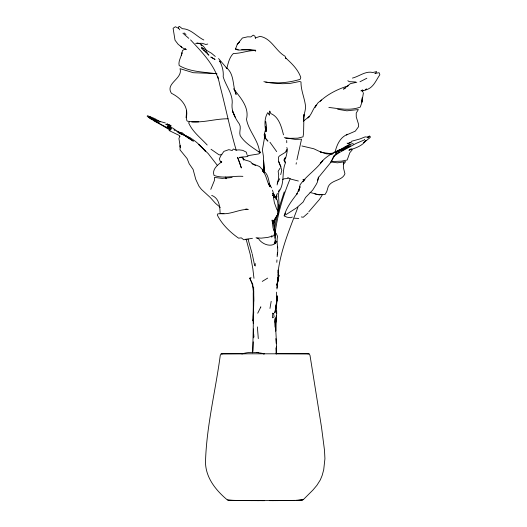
<?xml version="1.0" encoding="UTF-8"?>
<svg xmlns="http://www.w3.org/2000/svg" width="527" height="527" viewBox="0 0 527 527"><rect width="100%" height="100%" fill="white"/><g stroke="black" fill="none" stroke-linecap="round" stroke-linejoin="round"><path stroke-width="0.79" d="M275.107 322.379L275.12 318.479L275.068 327.162M276.622 292.129L276.491 307.136M201.505 47.358L201.498 48.359L206.992 52.832L203.771 50.256M276.998 209.805L274.383 202.717L273.572 197.928L274.139 196.755M349.144 145.676L349.137 146.816L348.657 147.059L335.607 152.481M241.669 49.551L247.835 49.426L255.549 50.249L255.542 51.073L255.582 50.618C247.993 50.177 240.964 53.635 233.402 53.444C229.311 57.357 228.244 63.174 226.788 68.457M253.75 290.621L253.75 301.372M253.335 317.379L253.237 293.104L253.724 287.722M276.227 354.137L276.253 352.55M274.837 238.184L274.949 233.026M278.111 278.045L278.236 272.604L278.058 275.443M253.75 334.204L253.671 337.392L253.764 335.785M275.878 331.002L276.227 315.699M252.624 352.879C253.164 335.554 253.454 318.242 253.586 300.943L252.993 320.996C253.513 308.611 254.732 295.884 252.169 283.704L252.624 284.857L249.745 278.164L250.529 278.025M252.907 351.219L253.237 341.832M276.438 353.597C277.143 342.01 275.035 330.422 275.898 318.848L275.634 322.972L276.728 313.677L276.497 305.416L277.479 297.063L274.824 313.018L276.227 305.673L277.281 295.825L275.773 308.045L276.227 305.673M253.678 337.543L253.737 335.903M253.395 337.847L253.507 328.953M276.807 262.314L276.952 259.923M277.149 256.728L277.393 252.743M276.405 349.849L276.398 346.608M271.754 237.176L271.853 235.602M253.23 319.5L253.237 323.413M253.382 317.188L253.75 311.793M277.281 254.936C278.796 248.718 276.01 242.578 277.558 236.419L276.365 233.685L274.87 232.249M275.252 243.606L275.463 240.714L275.759 242.15M265.312 131.618L265.687 126.724L265.694 130.426M274.811 235.529C277.149 216.011 282.604 196.92 290.146 178.785M276.958 288.994L277.861 280.39M275.483 317.781L275.028 321.872L275.608 330.996M343.308 164.345L343.558 162.257L343.373 167.586L344.928 173.772C342.201 180.998 331.694 179.562 328.229 186.598L326.74 191.63L325.027 194.496L318.572 194.628L310.028 192.48M278.539 208.475L278.697 207.17M265.601 122.751L265.74 121.684L266.346 125.505L266.254 131.513L265.852 127.066M276.945 287.907L278.454 276.405L277.024 285.469L279.027 275.226L276.919 284.995L278.276 276.642L278.058 277.525M255.43 38.438L254.956 36.205L253.243 35.131L250.865 36.923L247.631 36.811L242.387 38.01L237.262 44.334L235.411 49.268L238.349 50.078L247.789 49.887L255.753 50.75L255.549 50.249M274.574 243.757C277.037 234.403 271.846 224.41 276.774 215.556M273.21 223.718L273.658 220.569M274.251 243.566L274.475 242.005M276.398 199.489L276.879 196.242M265.582 130.294L265.911 128.16L264.251 134.51L264.62 138.561M278.006 272.597C280.693 249.758 289.85 228.553 297.913 207.263M269.969 308.427L271.181 301.312M274.303 222.414L274.567 220.965M269.732 111.072L269.073 114.662L269.653 115.097L267.762 112.633C264.449 117.936 264.613 124.431 265.601 130.393M277.327 193.33L275.832 198.547M296.095 164.154L296.378 162.705M277.11 184.964L277.571 182.671L279.778 178.66M286.26 151.585L286.635 149.681L285.548 152.211L279.521 155.913L278.519 157.046L278.566 161.677L280.878 166.927L278.816 161.493M274.369 229.653L276.668 218.046L280.127 204.516L284.251 191.841M276.076 199.305L276.767 196.13L276.332 195.049M317.544 180.715L318.407 177.079M296.938 159.806L301.53 139.2L294.988 139.372L284.317 137.639M280.693 174.641L281.767 170.445L280.39 165.656M278.085 211.782C280.14 205.194 277.973 198.481 278.836 191.788C285.179 183.086 281.365 171.927 285.548 162.678L284.62 160.142L285.403 157.56L284.198 160.063L285.799 157.619L286.497 155.05L287.459 149.549L286.82 147.461M277.927 211.096L278.282 209.779M277.274 183.231L278.539 178.844L278.691 175.201L278.157 171.321L280.008 168.245M292.393 217.032L290.43 217.73L286.853 217.15L284.172 215.859C286.53 207.368 292.077 200.319 297.353 193.389L296.53 194.694L300.028 186.802M362.8 90.354L362.306 91.724L362.53 89.873L360.936 90.927L362.991 90.269M274.83 219.509L275.588 217.526M300.054 186.973L298.743 191.275L300.067 184.839C306.319 175.834 315.759 170.037 322.254 161.203L320.238 163.515C326.951 154.483 338.637 149.971 349.058 146.427L341.312 149.503M210.793 189.358L214.449 180.366L214.476 177.415L222.21 178.396L232.137 177.507M335.02 152.211C336.885 144.82 339.928 137.395 347.609 134.247L346.437 134.991L355.277 131.157L358.571 126.704L358.459 123.977L356.259 116.928L356.226 113.107L358.347 109.55L346.918 110.822L337.662 109.267M220.457 161.275L221.689 162.5L221.505 161.934C217.387 165.214 211.9 169.358 214.002 175.405C223.007 178.851 233.408 175.682 242.888 176.354M333.868 155.801L331.351 161.427L336.107 152.797L337.721 151.275L336.068 152.079M167.599 127.238L167.882 126.401L170.537 126.111L165.821 124.286L170.932 126.328L171.163 125.689L166.868 123.911L170.616 125.518M276.899 241.228C272.894 248.612 261.82 244.488 258.5 238.593L256.932 238.217M284.172 215.859L285.502 213.079M257.716 313.229L260.858 306.852L260.391 307.728M316.292 104.965L315.113 107.251L317.913 102.923L321.358 100.051L320.232 101.151C328.183 93.813 338.156 88.944 348.505 85.756M278.375 191.736L279.376 189.792M285.364 157.613L283.915 160.063L285.133 162.672M154.49 120.275L154.062 120.986L170.419 129.214M375.553 73.385L376.673 71.573L372.846 72.502C365.514 70.717 359.23 76.448 352.444 78.088M189.457 121.77L188.666 122.903C192.586 131.908 200.734 137.909 207.183 145.011M149.503 117.271L149.945 116.658L154.74 118.575L160.195 121.829M170.221 130.149L171.163 128.871L169.042 130.505L179.305 135.479L179.72 136.77L179.878 136.131L178.93 138.449L180.339 147.389L180.089 145.643L180.036 149.899L187.151 158.66L189.206 163.798L193.08 169.384L195.787 179.417L199.022 186.294L201.452 189.404L210.194 197.434L215.523 203.35L220.293 207.401M316.022 105.453C312.636 109.168 311.767 114.53 307.946 117.923L309.731 116.243L303.48 121.026M149.358 117.093L148.917 117.659L147.152 116.138L147.679 115.63L150.959 117.692M343.775 163.91L345.64 161.618L337.392 162.83L330.317 161.861M303.058 181.802L304.988 179.582M321.99 161.782L322.893 160.735M275.068 233.533L274.145 234.607L274.033 235.707L267.723 237.42L261.148 238.151L256.036 237.776M331.305 161.789L318.69 177.224L317.254 182.454L316.128 184.615L312.689 190.076L305.555 197.473L303.111 202.052L296.642 207.816L285.535 214.924M308.796 211.788L319.362 199.535L322.372 194.792L318.38 194.47M296.279 500.373L301.8 500.149L303.361 499.583L312.919 490.051L316.911 485.321L320.317 479.913L322.175 475.407L323.716 469.709L324.928 458.694L324.494 450.289L321.496 427.107L309.988 355.297L309.006 353.795L276.444 353.676M308.045 213.073L303.242 217.249L301.306 216.94M205.326 151.354L205.688 151.051L198.975 144.747L208.191 153.574L217.579 165.676M333.565 156.532L338.637 152.942L355.942 143.489L364.598 139.813L364.44 139.286M351.114 148.752L348.887 150.261C355.172 148.179 361.845 146.242 366.028 140.564L363.67 142.626L369.638 137.995L370.514 136.934L370.02 136.539L367.306 137.547L367.899 137.876L369.723 135.959L366.963 137.073L365.198 136.868L359.875 138.97L351.199 141.361M262.248 281.418L267.676 278.104M341.858 149.536L343.196 148.693M344.539 147.843L350.04 144.398L352.892 143.555L353.38 144.082M282.775 179.555L284.007 178.798L288.15 178.501M345.58 87.95L343.505 89.175L350.402 83.641L356.805 82.238M336.206 153.904L339.632 151.947M341.687 150.768L345.113 148.805M349.361 146.466L350.791 145.689M336.984 151.097L339.849 149.596M359.981 81.771L366.845 78.233M302.551 499.721L298.051 500.347L261.669 500.643M184.608 49.169L182.461 50.566L181.466 55.249L181.94 52.819C181.295 57.094 178.086 61.053 179.147 65.519C190.458 72.192 204.344 71.883 217.025 73.852M365.567 89.373L366.614 88.892M336.305 152.165L341.186 149.964M337.26 151.295L334.533 152.389C340.152 150.544 344.533 146.295 350.04 144.398M303.361 499.583L301.8 500.149L296.055 500.347M239.047 157.843C241.88 156.196 245.207 157.507 248.052 156.216M348.11 143.318L351.232 142.191L348.09 143.746L347.102 143.094M255.496 37.937L260.035 36.35C271.557 38.359 275.614 50.974 285.1 56.257L285.878 58.405L285.706 57.957C291.8 63.464 297.972 69.412 300.772 77.37L300.186 79.313C289.145 82.713 277.202 83.74 265.713 82.153M250.147 278.144L251.214 277.795M362.556 91.092L366.542 89.491L365.685 89.913C373.373 88.075 375.823 80.545 379.848 74.748L379.124 72.706L374.789 73.451M241.873 353.973C249.106 351.529 257.11 352.115 264.429 353.821M207.776 44.044L205.82 44.466L202.124 43.293L195.642 43.392M252.44 238.296L243.757 239.778L241.287 237.855L238.579 238.158C230.095 232.255 221.979 224.357 217.308 215.069L217.789 213.83L223.955 213.606M221.907 154.642L219.113 154.879L211.011 149.246M198.692 121.816L191.782 121.908M331.555 161.552L341.634 161.13L347.188 159.991L349.842 152.672L352.069 150.05L351.805 148.937M247.242 155.788L258.75 153.91L260.608 152.461L259.429 150.9C257.71 139.477 248.461 130.525 246.498 119.333C249.541 107.304 240.319 97.482 233.527 88.753M298.769 218.448L294.376 218.198M228.033 118.792C214.397 118.647 201.031 123.832 187.421 121.157L186.901 120.736L186.248 117.659L186.538 110.67L186.248 117.659C189.074 106.573 180.629 97.831 171.433 93.286C164.839 83.226 183.212 78.773 180.023 68.662L193.343 72.719L213.969 73.523M245.661 209.107L247.13 209.008M333.683 153.14L329.21 153.443L322.531 152.56M251.636 500.597L255.832 500.624M277.386 500.63L294.455 500.386M289.738 138.337L297.781 138.16L303.025 136.849L303.578 133.318L303.96 114.576L303.44 121.091C303.045 116.072 305.601 111.474 305.568 106.54C304.738 98.18 300.812 90.433 301.003 81.948L299.58 81.501L289.738 83.47L282.208 83.714L270.167 82.792L263.875 81.672M278.704 500.604L277.584 500.604M309.006 353.795L307.709 353.788M248.388 209.403C238.711 209.147 229.812 215.181 220.115 213.468C219.897 206.498 219.298 198.264 211.676 195.359M278.098 500.617L275.384 500.617M272.255 500.63L276.3 500.63M269.784 500.637L273.487 500.637M276.971 500.61L285.634 500.597M244.442 353.676L221.188 353.808L220.273 355.29C215.523 391.001 206.413 426.415 205.49 462.502C205.84 477.844 215.826 490.222 227.038 499.675L227.631 500.097L232.255 500.354L252.189 500.637M253.237 500.624L234.021 500.373L228.066 500.123L227.776 499.636M256.774 500.637L260.358 500.643M260.483 500.637L264.508 500.643M259.218 500.637L243.724 500.604L252.196 500.604L251.84 500.597M285.608 138.166L289.659 138.278M308.697 353.795L221.188 353.808L222.374 353.9M355.653 81.975L349.309 81.672L347.84 80.723M302.9 179.364L304.204 179.536M256.741 352.477L258.25 352.721M239.647 157.27L242.894 157.81L243.863 160.122L243.434 159.082C245.984 161.15 250.351 160.254 252.143 163.541L259.587 166.552L264.62 172.019L262.327 169.167M328.855 107.449C339.204 108.621 350.205 110.947 360.244 107.1L361.891 102.462L362.148 98.516L362.359 97.495L361.825 102.185L363.373 93.18L363.044 92.456M316.78 194.41L319.968 194.964M332.557 154.174L326.45 153.825L320.805 152.059L321.233 152.257L313.822 148.772L301.925 145.966M177.237 131.809L182.065 132.699L186.703 136.704L185.036 135.419C193.145 138.535 199.661 144.484 205.115 151.084M221.762 161.868L220.319 161.598L219.364 158.779L220.984 155.412L223.968 151.348L228.837 149.661L232.216 150.518L233.336 148.996L235.951 150.116L239.041 149.866L242.716 150.34L246.307 152.158L247.018 154.595M298.361 181.024L291.069 179.16L287.689 177.54M235.622 48.925L238.263 49.512M264.047 353.867L262.466 353.492L263.941 353.861M165.353 122.949L154.984 120.084L156.868 121.032M180.181 133.469L181.65 133.898L178.62 132.718L190.425 138.397L176.914 131.203L180.965 133.878L172.79 128.074L167.902 126.572M196.993 42.937C201.564 43.418 204.133 46.811 206.393 50.361M314.698 193.817L315.983 194.279M320.311 151.73L321.793 152.283M178.613 28.366L175.379 26.745L173.1 28.274L175.017 40.204L178.139 44.301L181.808 47.173L180.932 46.205L182.006 47.549L186.235 49.703L185.306 48.53M252.084 163.772L255.549 165.511M149.991 117.429L152.507 118.766L149.497 116.869L148.891 117.343L159.694 123.325L150.465 118.759L148.891 117.343L153.812 120.294M156.829 120.973L149.497 116.869L156.506 120.999M167.224 126.73L170.682 128.713M169.681 127.297L171.492 128.344M203.824 39.993C196.531 36.468 190.958 28.866 182.302 28.695L179.351 26.35L178.646 26.818L178.469 27.931L179.793 29.881M155.794 121.546L169.622 129.873M173.93 129.82L175.175 130.683M203.343 48.708L202.105 47.792L211.492 53.24L215.286 56.461M208.139 54.531L208.936 55.19L205.523 51.659M184.094 32.911L185.985 34.486M182.928 33.227L188.804 38.346M190.57 39.881C202.823 53.069 216.584 66.896 219.878 85.367C225.609 106.941 229.877 128.891 236.241 150.307M205.688 151.051L198.929 144.391M258.566 151.328L260.035 152.744C252.947 147.679 244.824 143.1 240.147 135.571C238.843 131.743 241.649 127.567 239.311 123.944C235.352 118.318 231.59 111.902 232.018 104.794C233.606 94.722 225.872 86.099 223.198 76.79C223.712 71.349 222.216 65.717 219.607 60.941L220.675 62.522M263.843 172.197L262.453 170.827C266.767 175.168 266.655 181.868 270.035 186.815L268.678 183.429M273.724 196.222L272.65 195.142L274.475 197.289M264.297 171.618C268.691 175.036 268.414 180.972 270.173 185.754L269.099 184.101L271.662 187.862M274.923 196.525C278.519 200.076 278.098 205.517 277.696 210.154L277.65 209.45L278.091 211.511L277.828 214.568L273.717 220.734L273.012 223.567L272.907 222.078M218.553 58.55L226.808 68.22L226.149 67.463C234.686 74.011 232.308 85.624 236.116 94.485L235.345 91.276L235.417 91.606L234.284 89.893M200.906 44.914L201.762 45.935M274.719 196.545L275.654 197.665L273.427 193.277L274.297 196.551L272.512 190.168M265.424 138.258L267.874 141.065L265.424 138.258L264.897 133.898L265.081 137.758M206.05 51.633L208 54.162M276.675 151.618L269.962 142.237M204.977 150.327L205.378 150.874M273.368 194.489L272.67 193.369L273.875 197.493M226.076 178.488L225.358 177.144L225.826 178.422M249.745 278.164L252.789 284.415L252.4 283.513L253.764 289.863M235.319 117.132L232.394 110.835L234.574 115.558M269.956 111.269L270.799 113.549C279 116.856 281.523 127.086 283.493 134.859M246.069 238.955L250.213 254.317L252.841 268.737L253.974 278.309M225.576 177.197L226.05 178.772M217.796 76.441L218.474 78.727M247.973 238.922L251.965 253.013M277.505 246.761L277.769 247.868M273.032 221.946L275.094 231.834M272.683 223.402L272.11 220.009L273.045 227.987L274.323 231.34L274.02 229.844M252.189 253.79L254.679 265.727M242.894 157.81L243.257 159.655M274.317 228.771L274.527 230.194M278.559 204.95L278.783 206.525M277.96 270.015L278.269 272.406M264.251 134.51L264.534 137.6L262.387 149.82L263.368 155.985L264.073 171.176M264.179 171.723L263.625 160.893L264.119 170.979M257.38 326.924L258.302 338.604M275.858 338.597L276.188 343.406M275.904 347.853L276.188 353.393M276.451 312.774L276.477 313.341L276.398 311.042M286.681 140.505L286.76 142.712M255.246 263.546L255.305 265.983M272.802 313.216L272.452 317.821L274.145 316.892L273.592 313.473L272.802 313.216M238.013 43.504L237.262 44.334L239.33 42.081L238.013 43.504M214.944 59.393L210.945 57.1L214.944 59.393M188.85 138.212L186.861 137.073L193.363 141.164L188.85 138.212M239.515 162.257L237.532 157.29L241.353 167.955L239.515 162.257"/></g></svg>
